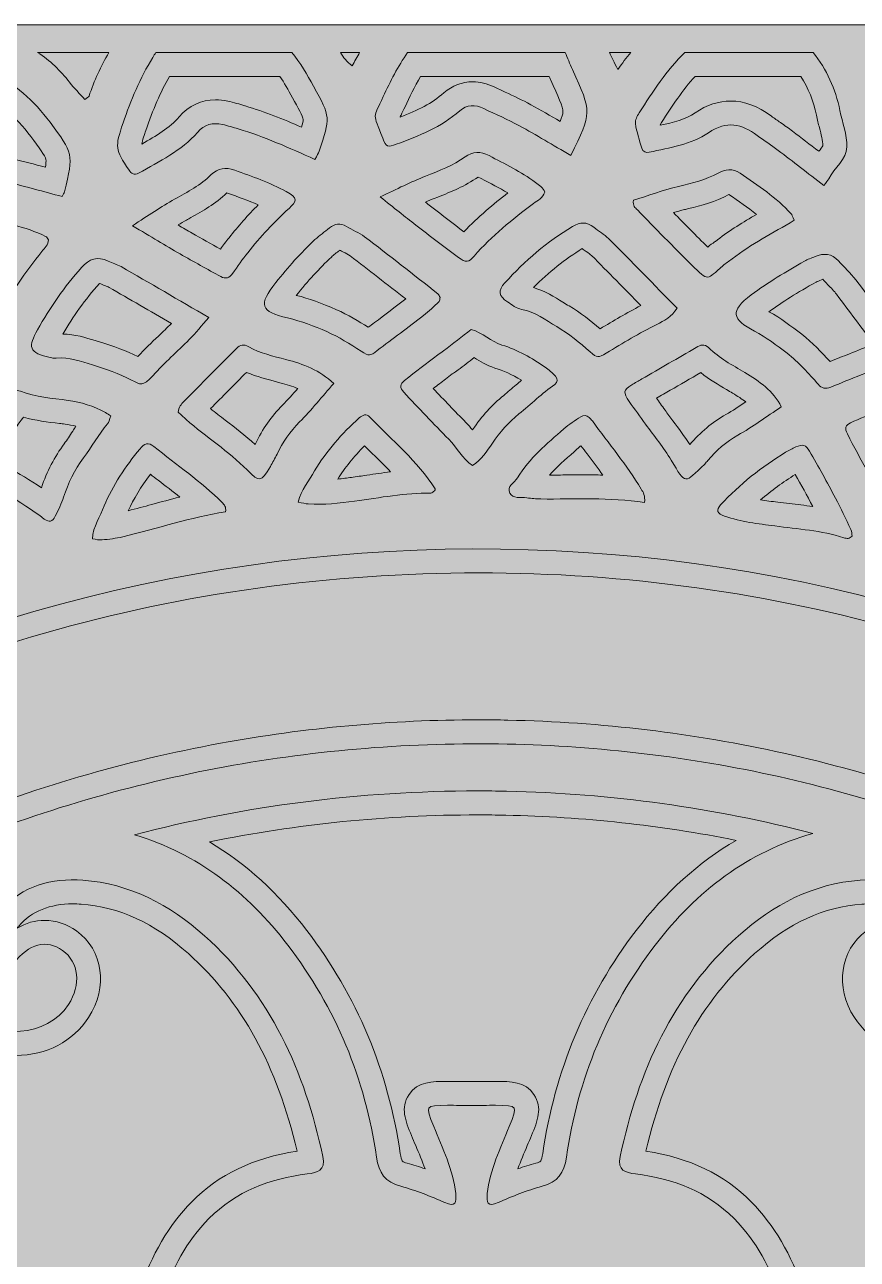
# Model space of a CAD drawing. Extents: x 140 to 2861, y -2860 to -140.
# Drawn here: x 1202 to 1758, y -964 to -140 of the extents above; entities that cross this region are included whole.
import ezdxf

# ---------------------------------------------------------------- set-up
doc = ezdxf.new("R2010")
doc.units = 0
doc.header["$MEASUREMENT"] = 0
doc.layers.add('Layer 1', color=7, linetype='Continuous')

# ---------------------------------------------------------------- blocks, each defined once
blk = doc.blocks.new('block 3')
at = {"layer": 'Layer 1', "lineweight": 0}
blk.add_lwpolyline([(140.32, -139.6), (140.32, -2859.85), (2860.58, -2859.85), (2860.58, -139.6), (140.32, -139.6)], dxfattribs=at)
for points, knots in [([(1136.71, -180.63), (1137.55, -178.45), (1138.49, -176.26), (1139.49, -174.1), (1139.49, -174.1), (1147.53, -174.1), (1147.53, -174.1), (1149.77, -175.19), (1152.03, -176.32), (1154.38, -177.49), (1160.35, -180.48), (1166.52, -183.56), (1173, -186.31), (1185.66, -191.67), (1196.32, -200.55), (1206.53, -214.25), (1212.08, -221.69), (1216.09, -227.07), (1216.61, -229.5), (1216.83, -230.54), (1216.68, -232.35), (1216.29, -234.71), (1209.06, -232.76), (1201.65, -230.8), (1194.19, -229.05), (1187, -227.36), (1179.88, -226.27), (1172.98, -225.22), (1171.53, -225), (1170.07, -224.78), (1168.62, -224.55), (1166.4, -224.2), (1164.22, -224.02), (1162.13, -224.02), (1150.33, -224.02), (1140.62, -229.36), (1133.28, -239.89), (1127.94, -247.54), (1120.84, -253.86), (1112.08, -260.09), (1112, -259.98), (1111.94, -259.88), (1111.88, -259.78), (1111.89, -257.92), (1112.99, -252.76), (1113.88, -248.56), (1117.02, -233.78), (1120.13, -220.56), (1126.42, -208.41), (1129.7, -202.06), (1131.73, -195.71), (1133.69, -189.57), (1134.7, -186.4), (1135.65, -183.41), (1136.71, -180.63)], [0, 0, 0, 0, 1, 1, 1, 2, 2, 2, 3, 3, 3, 4, 4, 4, 5, 5, 5, 6, 6, 6, 7, 7, 7, 8, 8, 8, 9, 9, 9, 10, 10, 10, 11, 11, 11, 12, 12, 12, 13, 13, 13, 14, 14, 14, 15, 15, 15, 16, 16, 16, 17, 17, 17, 18, 18, 18, 18]), ([(1372.63, -174.1), (1375.49, -178.28), (1378.17, -183.01), (1381.15, -188.41), (1384.65, -194.75), (1387.96, -200.74), (1388.15, -202.91), (1388.24, -203.86), (1387.85, -205.64), (1387.16, -208.03), (1374.92, -202.66), (1362.57, -197.72), (1349.53, -193.79), (1349.53, -193.79), (1349.36, -193.73), (1349.36, -193.73), (1345.72, -192.63), (1341.95, -191.5), (1337.87, -190.6), (1335.1, -190), (1332.37, -189.69), (1329.75, -189.69), (1320.3, -189.69), (1311.94, -193.59), (1305.56, -200.98), (1299.1, -208.47), (1290.16, -213.85), (1280.52, -219.23), (1280.91, -217.09), (1282.49, -212.44), (1283.21, -210.31), (1287.97, -196.27), (1293.05, -184.63), (1299.03, -174.1), (1299.03, -174.1), (1372.63, -174.1), (1372.63, -174.1)], [0, 0, 0, 0, 1, 1, 1, 2, 2, 2, 3, 3, 3, 4, 4, 4, 5, 5, 5, 6, 6, 6, 7, 7, 7, 8, 8, 8, 9, 9, 9, 10, 10, 10, 11, 11, 11, 12, 12, 12, 12]), ([(1552.27, -174.1), (1552.57, -174.79), (1552.88, -175.49), (1553.2, -176.21), (1558.36, -187.49), (1561.47, -194.31), (1561.4, -197.83), (1561.37, -199.31), (1560.74, -201.43), (1559.62, -204.19), (1553.05, -200.32), (1546.67, -196.61), (1540.05, -193), (1534.34, -189.88), (1528.56, -187.21), (1522.98, -184.62), (1520.5, -183.48), (1518.02, -182.33), (1515.56, -181.15), (1510.83, -178.87), (1506.02, -177.72), (1501.26, -177.72), (1494.18, -177.72), (1487.54, -180.27), (1482.06, -185.1), (1474.06, -192.13), (1464.66, -196.65), (1452.91, -201.29), (1452.89, -201.25), (1452.88, -201.21), (1452.86, -201.16), (1453.06, -200.75), (1453.28, -200.31), (1453.48, -199.9), (1454.22, -198.36), (1455.11, -196.54), (1456.14, -194.31), (1459.03, -188.05), (1462.43, -181.02), (1466.54, -174.1), (1466.54, -174.1), (1552.27, -174.1), (1552.27, -174.1)], [0, 0, 0, 0, 1, 1, 1, 2, 2, 2, 3, 3, 3, 4, 4, 4, 5, 5, 5, 6, 6, 6, 7, 7, 7, 8, 8, 8, 9, 9, 9, 10, 10, 10, 11, 11, 11, 12, 12, 12, 13, 13, 13, 14, 14, 14, 14]), ([(1720.09, -174.1), (1725.12, -181.89), (1728.55, -190.44), (1730.51, -200.06), (1731.1, -202.98), (1731.82, -205.73), (1732.51, -208.4), (1733.66, -212.85), (1734.76, -217.07), (1734.8, -220.38), (1734.37, -221.23), (1733.16, -222.8), (1732.12, -224.11), (1726.17, -219.52), (1720.45, -215.11), (1714.63, -210.71), (1711.9, -208.64), (1709.17, -206.75), (1706.54, -204.93), (1704.44, -203.48), (1702.46, -202.11), (1700.56, -200.71), (1691.28, -193.86), (1682.37, -190.53), (1673.34, -190.53), (1665.34, -190.53), (1657.36, -193.18), (1649.62, -198.4), (1643.36, -202.62), (1635.18, -204.81), (1626.32, -206.76), (1626.29, -206.63), (1626.26, -206.5), (1626.23, -206.37), (1626.23, -206.37), (1627.2, -204.89), (1627.2, -204.89), (1634.41, -193.77), (1641.28, -183.17), (1649.56, -174.1), (1649.56, -174.1), (1720.09, -174.1), (1720.09, -174.1)], [0, 0, 0, 0, 1, 1, 1, 2, 2, 2, 3, 3, 3, 4, 4, 4, 5, 5, 5, 6, 6, 6, 7, 7, 7, 8, 8, 8, 9, 9, 9, 10, 10, 10, 11, 11, 11, 12, 12, 12, 13, 13, 13, 14, 14, 14, 14]), ([(1477.98, -254.61), (1486.88, -251.09), (1496.07, -247.46), (1504.88, -241.25), (1504.88, -241.25), (1507.01, -242.34), (1507.01, -242.34), (1513.17, -245.5), (1519.11, -248.54), (1524.69, -251.85), (1515.07, -259.33), (1504.86, -267.85), (1495.42, -277.8), (1488.2, -272.38), (1480.98, -266.79), (1473.96, -261.35), (1473.96, -261.35), (1473.13, -260.71), (1473.13, -260.71), (1471.99, -259.82), (1470.85, -258.93), (1469.71, -258.04), (1471.7, -257.16), (1473.67, -256.33), (1475.64, -255.54), (1475.64, -255.54), (1477.98, -254.61), (1477.98, -254.61)], [0, 0, 0, 0, 1, 1, 1, 2, 2, 2, 3, 3, 3, 4, 4, 4, 5, 5, 5, 6, 6, 6, 7, 7, 7, 8, 8, 8, 9, 9, 9, 9]), ([(1338.74, -281.78), (1336.75, -284.28), (1334.85, -286.82), (1333.04, -289.32), (1326.75, -285.87), (1320.33, -282.32), (1314.13, -278.74), (1311.01, -276.95), (1307.92, -275.14), (1304.74, -273.25), (1306.62, -272.1), (1308.48, -271), (1310.36, -269.94), (1311.34, -269.38), (1312.33, -268.83), (1313.32, -268.28), (1321.02, -263.98), (1329.73, -259.12), (1337.37, -251.84), (1337.37, -251.84), (1337.68, -251.95), (1337.68, -251.95), (1344.8, -254.51), (1351.67, -256.98), (1358.23, -259.76), (1351.46, -266.63), (1344.94, -274), (1338.74, -281.78)], [0, 0, 0, 0, 1, 1, 1, 2, 2, 2, 3, 3, 3, 4, 4, 4, 5, 5, 5, 6, 6, 6, 7, 7, 7, 8, 8, 8, 9, 9, 9, 9]), ([(1645.28, -262.32), (1653.62, -260.27), (1663.03, -257.95), (1672.13, -252.94), (1678.59, -257.33), (1684.83, -261.6), (1690.56, -266.19), (1681.77, -271.29), (1672.86, -276.69), (1664.46, -283.23), (1663.97, -283.62), (1663.29, -284.08), (1662.58, -284.58), (1661.26, -285.5), (1659.65, -286.62), (1658, -288.02), (1650.36, -280.46), (1642.68, -272.63), (1635.21, -265.01), (1637.63, -264.29), (1640.05, -263.62), (1642.45, -263.02), (1643.39, -262.78), (1644.34, -262.55), (1645.28, -262.32)], [0, 0, 0, 0, 1, 1, 1, 2, 2, 2, 3, 3, 3, 4, 4, 4, 5, 5, 5, 6, 6, 6, 7, 7, 7, 8, 8, 8, 8]), ([(1412.64, -290.11), (1413.36, -290.48), (1414.06, -290.84), (1414.72, -291.17), (1416.62, -292.14), (1418.41, -293.05), (1419.45, -293.84), (1431.86, -303.29), (1444.37, -313.07), (1456.56, -322.63), (1449.67, -327.94), (1442.6, -333.25), (1435.75, -338.41), (1434.36, -339.45), (1432.98, -340.49), (1431.6, -341.53), (1425.21, -337.47), (1418.14, -333.2), (1410.41, -329.79), (1400.37, -325.35), (1391.99, -322.37), (1383.6, -320.25), (1391.29, -310.65), (1398.96, -302.28), (1407.02, -294.7), (1408.55, -293.25), (1410.49, -291.76), (1412.54, -290.19), (1412.57, -290.16), (1412.61, -290.13), (1412.64, -290.11)], [0, 0, 0, 0, 1, 1, 1, 2, 2, 2, 3, 3, 3, 4, 4, 4, 5, 5, 5, 6, 6, 6, 7, 7, 7, 8, 8, 8, 9, 9, 9, 10, 10, 10, 10]), ([(1586.27, -342.53), (1580.03, -337.25), (1573.28, -331.91), (1565.53, -327.31), (1564.13, -326.48), (1562.76, -325.62), (1561.39, -324.76), (1555.79, -321.24), (1549.57, -317.34), (1541.75, -315.07), (1552.11, -304.65), (1562.85, -296.08), (1574.33, -289.05), (1575.27, -289.75), (1576.18, -290.38), (1577.02, -290.97), (1578.42, -291.95), (1579.86, -292.96), (1580.56, -293.66), (1591.56, -304.69), (1602.69, -316.04), (1613.47, -327.05), (1604.03, -331.92), (1595.02, -337.28), (1586.27, -342.53)], [0, 0, 0, 0, 1, 1, 1, 2, 2, 2, 3, 3, 3, 4, 4, 4, 5, 5, 5, 6, 6, 6, 7, 7, 7, 8, 8, 8, 8]), ([(1291.65, -347.38), (1287.11, -351.72), (1282.44, -356.18), (1277.95, -361.01), (1270.25, -357.36), (1261.84, -354.17), (1252.37, -351.3), (1251.39, -351.01), (1250.41, -350.7), (1249.44, -350.4), (1243.14, -348.43), (1236.04, -346.22), (1227.88, -346.02), (1234.65, -334.38), (1242.84, -323.04), (1252.3, -312.22), (1253.62, -312.81), (1254.86, -313.29), (1255.98, -313.72), (1257.04, -314.13), (1258.23, -314.6), (1258.73, -314.88), (1272.48, -322.8), (1286.03, -330.68), (1300.29, -338.98), (1297.52, -341.77), (1294.66, -344.5), (1291.65, -347.38)], [0, 0, 0, 0, 1, 1, 1, 2, 2, 2, 3, 3, 3, 4, 4, 4, 5, 5, 5, 6, 6, 6, 7, 7, 7, 8, 8, 8, 9, 9, 9, 9]), ([(1752.52, -359.2), (1748.28, -360.89), (1743.94, -362.62), (1739.6, -364.39), (1733.98, -358.12), (1727.98, -351.84), (1720.73, -346.21), (1713.78, -340.82), (1706.86, -335.6), (1698.85, -331.12), (1707.84, -324.62), (1717.91, -318.32), (1730.28, -311.42), (1731.12, -310.95), (1732.45, -310.41), (1733.86, -309.84), (1734.13, -309.73), (1734.41, -309.62), (1734.68, -309.51), (1735.8, -310.72), (1736.91, -311.86), (1738, -312.97), (1740.25, -315.28), (1742.38, -317.46), (1743.95, -319.54), (1752.24, -330.46), (1760.57, -341.74), (1768.64, -352.68), (1763.28, -354.9), (1757.83, -357.08), (1752.52, -359.2)], [0, 0, 0, 0, 1, 1, 1, 2, 2, 2, 3, 3, 3, 4, 4, 4, 5, 5, 5, 6, 6, 6, 7, 7, 7, 8, 8, 8, 9, 9, 9, 10, 10, 10, 10]), ([(1502.48, -361.9), (1506.05, -364.18), (1510.48, -367.02), (1516.12, -368.71), (1521.67, -370.38), (1527.29, -372.99), (1533.74, -376.92), (1532.53, -377.96), (1531.34, -379), (1530.15, -380.02), (1527.35, -382.45), (1524.7, -384.75), (1521.99, -386.95), (1514.12, -393.33), (1507.32, -400.83), (1501.2, -409.86), (1501.2, -409.86), (1501.09, -410.02), (1501.09, -410.02), (1499.79, -408.37), (1498.35, -406.67), (1496.71, -405.01), (1489.4, -397.63), (1482.09, -389.96), (1474.93, -382.39), (1477.7, -380.26), (1480.48, -378.14), (1483.22, -376.06), (1483.22, -376.06), (1487.66, -372.68), (1487.66, -372.68), (1487.91, -372.5), (1488.18, -372.34), (1488.45, -372.18), (1489.27, -371.66), (1490.41, -370.94), (1491.62, -370.01), (1495.18, -367.28), (1498.74, -364.53), (1502.3, -361.78), (1502.36, -361.82), (1502.42, -361.86), (1502.48, -361.9)], [0, 0, 0, 0, 1, 1, 1, 2, 2, 2, 3, 3, 3, 4, 4, 4, 5, 5, 5, 6, 6, 6, 7, 7, 7, 8, 8, 8, 9, 9, 9, 10, 10, 10, 11, 11, 11, 12, 12, 12, 13, 13, 13, 14, 14, 14, 14]), ([(1350.39, -371.6), (1357.27, -374.56), (1364.2, -376.34), (1370.49, -377.95), (1370.49, -377.95), (1372.73, -378.53), (1372.73, -378.53), (1377.25, -379.69), (1381.13, -380.96), (1384.54, -382.39), (1381.16, -386.27), (1377.84, -389.97), (1374.38, -393.45), (1366.98, -400.92), (1361.07, -409.38), (1356.32, -419.33), (1356.25, -419.47), (1356.19, -419.6), (1356.12, -419.73), (1349.62, -413.87), (1342.86, -408.64), (1336.27, -403.54), (1332.87, -400.9), (1329.59, -398.36), (1326.41, -395.79), (1334.29, -387.85), (1342.38, -379.71), (1350.39, -371.6)], [0, 0, 0, 0, 1, 1, 1, 2, 2, 2, 3, 3, 3, 4, 4, 4, 5, 5, 5, 6, 6, 6, 7, 7, 7, 8, 8, 8, 9, 9, 9, 9]), ([(1670.59, -383.14), (1671.91, -383.92), (1673.23, -384.7), (1674.55, -385.49), (1677.95, -387.54), (1680.9, -389.43), (1683.43, -391.33), (1678.95, -394.34), (1674.57, -397.17), (1670.14, -399.71), (1661, -404.95), (1653.12, -411.54), (1646.04, -419.83), (1642.5, -414.17), (1638.61, -409.01), (1634.84, -403.99), (1632.99, -401.54), (1631.24, -399.22), (1629.55, -396.87), (1628.51, -395.43), (1627.47, -393.99), (1626.43, -392.55), (1625.56, -391.34), (1624.67, -390.11), (1623.78, -388.88), (1626.87, -387.1), (1629.95, -385.32), (1633.04, -383.54), (1639.69, -379.69), (1646.53, -375.74), (1653.33, -371.78), (1659.07, -376.35), (1665.1, -379.9), (1670.59, -383.14)], [0, 0, 0, 0, 1, 1, 1, 2, 2, 2, 3, 3, 3, 4, 4, 4, 5, 5, 5, 6, 6, 6, 7, 7, 7, 8, 8, 8, 9, 9, 9, 10, 10, 10, 11, 11, 11, 11]), ([(1195.98, -409.07), (1197.86, -406.57), (1199.75, -404.08), (1201.63, -401.58), (1209.82, -403.77), (1217.84, -404.76), (1225.65, -405.72), (1226.89, -405.88), (1228.14, -406.03), (1229.38, -406.19), (1231.79, -406.49), (1234.22, -406.98), (1236.61, -407.63), (1235.9, -408.72), (1235.2, -409.81), (1234.5, -410.88), (1232.57, -413.86), (1230.75, -416.67), (1228.86, -419.23), (1222.32, -428.04), (1217.34, -437.66), (1213.64, -448.58), (1206.1, -443.58), (1198.42, -439.06), (1190.92, -434.64), (1187.56, -432.66), (1184.31, -430.74), (1181.11, -428.81), (1186.08, -422.18), (1191.09, -415.54), (1195.98, -409.07)], [0, 0, 0, 0, 1, 1, 1, 2, 2, 2, 3, 3, 3, 4, 4, 4, 5, 5, 5, 6, 6, 6, 7, 7, 7, 8, 8, 8, 9, 9, 9, 10, 10, 10, 10]), ([(1430.68, -440.21), (1427.23, -440.72), (1423.79, -441.24), (1420.34, -441.71), (1417.49, -442.11), (1414.42, -442.51), (1411.25, -442.83), (1415.99, -435.27), (1421.9, -427.94), (1429.16, -420.66), (1430.94, -422.43), (1432.71, -424.17), (1434.47, -425.89), (1438.61, -429.96), (1442.67, -433.95), (1446.52, -437.98), (1441.16, -438.65), (1435.89, -439.44), (1430.68, -440.21)], [0, 0, 0, 0, 1, 1, 1, 2, 2, 2, 3, 3, 3, 4, 4, 4, 5, 5, 5, 6, 6, 6, 6]), ([(1552.44, -440.15), (1557.28, -434.78), (1562.97, -429.79), (1568.87, -424.61), (1570.11, -423.52), (1571.36, -422.43), (1572.59, -421.33), (1572.87, -421.09), (1573.16, -420.85), (1573.46, -420.6), (1574.82, -422.41), (1576.18, -424.21), (1577.52, -425.98), (1581.15, -430.78), (1584.69, -435.46), (1588.08, -440.15), (1583.94, -440.04), (1579.97, -440.01), (1576.21, -440.01), (1572.19, -440.01), (1568.18, -440.04), (1564.18, -440.08), (1560.3, -440.12), (1556.42, -440.15), (1552.54, -440.15), (1552.54, -440.15), (1552.44, -440.15), (1552.44, -440.15)], [0, 0, 0, 0, 1, 1, 1, 2, 2, 2, 3, 3, 3, 4, 4, 4, 5, 5, 5, 6, 6, 6, 7, 7, 7, 8, 8, 8, 9, 9, 9, 9]), ([(1271.55, -463.95), (1275.07, -456.07), (1279.86, -448.17), (1286.29, -439.66), (1288.01, -440.98), (1289.71, -442.28), (1291.39, -443.57), (1296.35, -447.36), (1301.19, -451.06), (1305.87, -454.82), (1299.6, -456.4), (1293.4, -458.08), (1287.29, -459.75), (1282.12, -461.15), (1276.83, -462.59), (1271.55, -463.95)], [0, 0, 0, 0, 1, 1, 1, 2, 2, 2, 3, 3, 3, 4, 4, 4, 5, 5, 5, 5]), ([(1712.41, -459.16), (1709.87, -458.87), (1707.34, -458.57), (1704.8, -458.26), (1700.73, -457.75), (1696.9, -457.26), (1693.24, -456.7), (1700.49, -450.51), (1708.23, -444.85), (1716.41, -439.77), (1720.27, -446.65), (1724.19, -453.8), (1728.1, -461.15), (1722.82, -460.38), (1717.58, -459.77), (1712.41, -459.16)], [0, 0, 0, 0, 1, 1, 1, 2, 2, 2, 3, 3, 3, 4, 4, 4, 5, 5, 5, 5]), ([(2049.87, -783.5), (2048.63, -782.54), (2047.4, -781.6), (2046.16, -780.67), (1996.68, -743.11), (1942.47, -710.81), (1885.03, -684.65), (1829.16, -659.2), (1769.88, -639.4), (1708.83, -625.8), (1648.81, -612.42), (1586.85, -604.99), (1524.68, -603.7), (1518.16, -603.56), (1511.54, -603.49), (1505.01, -603.49), (1447.39, -603.49), (1389.5, -608.77), (1332.95, -619.17), (1269.26, -630.88), (1206.98, -649.14), (1147.82, -673.42), (1087.3, -698.27), (1029.86, -729.53), (977.09, -766.31), (968.59, -772.24), (960.09, -778.41), (951.68, -784.74), (949.33, -780.41), (948.04, -776.18), (948.18, -771.76), (949.29, -740.57), (950.89, -708.79), (952.45, -678.06), (952.45, -678.06), (952.78, -671.37), (952.78, -671.37), (952.91, -668.78), (953.08, -666.09), (953.27, -663.23), (1115.72, -559.96), (1306.37, -505.43), (1505.19, -505.43), (1702.16, -505.43), (1889.49, -559.25), (2047.48, -661.14), (2047.73, -664.56), (2047.95, -667.98), (2048.12, -671.37), (2048.12, -671.37), (2048.47, -678.22), (2048.47, -678.22), (2050.01, -708.9), (2051.61, -740.62), (2052.72, -771.72), (2052.85, -775.74), (2051.8, -779.59), (2049.87, -783.5)], [0, 0, 0, 0, 1, 1, 1, 2, 2, 2, 3, 3, 3, 4, 4, 4, 5, 5, 5, 6, 6, 6, 7, 7, 7, 8, 8, 8, 9, 9, 9, 10, 10, 10, 11, 11, 11, 12, 12, 12, 13, 13, 13, 14, 14, 14, 15, 15, 15, 16, 16, 16, 17, 17, 17, 18, 18, 18, 19, 19, 19, 19]), ([(1610.27, -744.07), (1576.92, -787.66), (1555.95, -837.76), (1547.94, -892.96), (1547.16, -898.34), (1546.65, -898.48), (1543.37, -899.36), (1539.3, -900.45), (1535.31, -901.73), (1531.44, -903.1), (1533.26, -897.99), (1535.43, -892.84), (1537.66, -887.56), (1538.58, -885.37), (1539.51, -883.18), (1540.41, -880.98), (1540.41, -880.98), (1540.46, -880.87), (1540.46, -880.87), (1544.52, -871), (1548.03, -862.47), (1542.13, -853.63), (1536.23, -844.8), (1526.67, -844.78), (1516.55, -844.75), (1516.55, -844.75), (1516.51, -844.75), (1516.51, -844.75), (1511.19, -844.75), (1505.82, -844.79), (1500.46, -844.83), (1495.11, -844.79), (1489.73, -844.75), (1484.35, -844.75), (1474.23, -844.78), (1464.67, -844.8), (1458.78, -853.63), (1452.87, -862.47), (1456.38, -871), (1460.44, -880.87), (1460.44, -880.87), (1460.49, -880.98), (1460.49, -880.98), (1461.39, -883.18), (1462.32, -885.37), (1463.24, -887.56), (1465.47, -892.84), (1467.64, -897.99), (1469.47, -903.1), (1465.6, -901.73), (1461.61, -900.45), (1457.54, -899.36), (1454.25, -898.48), (1453.75, -898.34), (1452.97, -892.96), (1444.95, -837.76), (1423.98, -787.66), (1390.63, -744.06), (1371.56, -719.14), (1349.86, -699.37), (1325.77, -684.94), (1384.15, -672.98), (1444.06, -666.94), (1504.47, -666.94), (1510.76, -666.94), (1517.11, -667), (1523.37, -667.13), (1575.22, -668.21), (1626.66, -673.84), (1676.87, -683.92), (1652.08, -698.44), (1629.79, -718.55), (1610.27, -744.07)], [0, 0, 0, 0, 1, 1, 1, 2, 2, 2, 3, 3, 3, 4, 4, 4, 5, 5, 5, 6, 6, 6, 7, 7, 7, 8, 8, 8, 9, 9, 9, 10, 10, 10, 11, 11, 11, 12, 12, 12, 13, 13, 13, 14, 14, 14, 15, 15, 15, 16, 16, 16, 17, 17, 17, 18, 18, 18, 19, 19, 19, 20, 20, 20, 21, 21, 21, 22, 22, 22, 23, 23, 23, 24, 24, 24, 24]), ([(1245.05, -802.22), (1258.26, -782), (1254.82, -757.14), (1237.07, -744.4), (1230.6, -739.76), (1223.27, -737.31), (1215.87, -737.31), (1209.49, -737.31), (1203.24, -739.11), (1197.4, -742.53), (1197.72, -742.06), (1198.09, -741.6), (1198.5, -741.13), (1207.3, -731.17), (1219.11, -726.33), (1234.6, -726.33), (1236.4, -726.33), (1238.27, -726.4), (1240.14, -726.52), (1265.42, -728.29), (1288.8, -739.07), (1311.62, -759.49), (1347.2, -791.31), (1370.95, -834.49), (1384.09, -891.32), (1354.89, -895.81), (1331.9, -906.9), (1313.92, -925.14), (1298.58, -940.72), (1287.14, -960.19), (1278.95, -984.65), (1265.64, -1024.4), (1270.2, -1065.29), (1292.9, -1109.63), (1304.15, -1131.66), (1319.16, -1151.1), (1333.66, -1169.91), (1335.31, -1172.04), (1336.95, -1174.17), (1338.61, -1176.33), (1337.76, -1176.61), (1336.91, -1176.91), (1336.06, -1177.21), (1335.46, -1177.43), (1334.75, -1177.69), (1334.12, -1177.89), (1331.6, -1176.1), (1329.12, -1174.57), (1326.71, -1173.08), (1324.45, -1171.68), (1322.33, -1170.37), (1320.51, -1169.04), (1290.29, -1146.96), (1257.19, -1126.53), (1219.36, -1106.58), (1209.94, -1101.58), (1203.43, -1097.87), (1198.91, -1091.98), (1180.04, -1067.27), (1164.24, -1046.7), (1147.2, -1025.71), (1094.67, -961.12), (1041.46, -896.07), (991, -834.45), (1033.22, -802.73), (1078.77, -775.05), (1126.91, -751.84), (1127.35, -773.42), (1135.97, -794.38), (1151.65, -809.37), (1163.81, -821.03), (1179.78, -827.46), (1196.6, -827.46), (1216.7, -827.46), (1234.82, -818.01), (1245.05, -802.22)], [0, 0, 0, 0, 1, 1, 1, 2, 2, 2, 3, 3, 3, 4, 4, 4, 5, 5, 5, 6, 6, 6, 7, 7, 7, 8, 8, 8, 9, 9, 9, 10, 10, 10, 11, 11, 11, 12, 12, 12, 13, 13, 13, 14, 14, 14, 15, 15, 15, 16, 16, 16, 17, 17, 17, 18, 18, 18, 19, 19, 19, 20, 20, 20, 21, 21, 21, 22, 22, 22, 23, 23, 23, 24, 24, 24, 25, 25, 25, 25]), ([(1853.69, -1025.72), (1836.66, -1046.7), (1820.87, -1067.27), (1802.01, -1091.96), (1797.47, -1097.87), (1790.96, -1101.58), (1781.57, -1106.56), (1743.71, -1126.53), (1710.61, -1146.96), (1680.4, -1169.04), (1678.57, -1170.37), (1676.45, -1171.68), (1674.2, -1173.08), (1671.78, -1174.57), (1669.31, -1176.1), (1666.78, -1177.89), (1666.15, -1177.69), (1665.44, -1177.43), (1664.84, -1177.21), (1663.99, -1176.91), (1663.14, -1176.61), (1662.3, -1176.33), (1663.94, -1174.19), (1665.59, -1172.05), (1667.24, -1169.91), (1681.75, -1151.1), (1696.75, -1131.66), (1707.99, -1109.64), (1730.7, -1065.29), (1735.26, -1024.4), (1721.95, -984.66), (1713.76, -960.19), (1702.32, -940.72), (1686.97, -925.14), (1669, -906.89), (1645.99, -895.8), (1616.81, -891.32), (1629.96, -834.49), (1653.7, -791.31), (1689.28, -759.49), (1712.1, -739.07), (1735.48, -728.29), (1760.73, -726.53), (1762.63, -726.4), (1764.5, -726.33), (1766.3, -726.33), (1781.79, -726.33), (1793.6, -731.17), (1802.4, -741.13), (1802.81, -741.59), (1803.18, -742.06), (1803.51, -742.53), (1797.67, -739.11), (1791.41, -737.31), (1785.04, -737.31), (1777.63, -737.31), (1770.3, -739.76), (1763.84, -744.4), (1746.08, -757.14), (1742.65, -782), (1755.82, -802.18), (1766.08, -818.01), (1784.21, -827.46), (1804.3, -827.46), (1821.12, -827.46), (1837.09, -821.03), (1849.23, -809.38), (1861.6, -797.56), (1869.74, -782.12), (1872.75, -764.74), (1873.61, -759.81), (1874.01, -754.8), (1873.99, -749.79), (1922.57, -773.21), (1968.36, -801.31), (2010.59, -833.61), (1957.88, -897.98), (1906.09, -961.3), (1853.69, -1025.72)], [0, 0, 0, 0, 1, 1, 1, 2, 2, 2, 3, 3, 3, 4, 4, 4, 5, 5, 5, 6, 6, 6, 7, 7, 7, 8, 8, 8, 9, 9, 9, 10, 10, 10, 11, 11, 11, 12, 12, 12, 13, 13, 13, 14, 14, 14, 15, 15, 15, 16, 16, 16, 17, 17, 17, 18, 18, 18, 19, 19, 19, 20, 20, 20, 21, 21, 21, 22, 22, 22, 23, 23, 23, 24, 24, 24, 25, 25, 25, 26, 26, 26, 26])]:
    blk.add_open_spline(points, degree=3, knots=knots, dxfattribs=at)
blk = doc.blocks.new('block 5')
at = {"layer": 'Layer 1', "lineweight": 0}
blk.add_lwpolyline([(140.32, -139.6), (140.32, -2859.85), (2860.58, -2859.85), (2860.58, -139.6), (140.32, -139.6)], dxfattribs=at)
for points, knots in [([(1098.23, -245.24), (1101.45, -230.09), (1104.95, -215.08), (1112.2, -201.06), (1116.43, -192.89), (1118.45, -183.58), (1121.78, -174.91), (1123.81, -169.61), (1126.28, -164.47), (1128.83, -159.39), (1129.06, -158.93), (1129.29, -158.5), (1129.51, -158.1), (1129.51, -158.1), (1151.17, -158.1), (1151.17, -158.1), (1151.21, -158.11), (1151.25, -158.13), (1151.29, -158.15), (1160.63, -162.57), (1169.73, -167.55), (1179.24, -171.57), (1195.97, -178.66), (1208.64, -190.31), (1219.36, -204.68), (1234.81, -225.4), (1235.06, -225.74), (1229.1, -251.16), (1228.88, -252.11), (1228.16, -252.94), (1227.43, -254.28), (1215.22, -251.05), (1202.95, -247.54), (1190.53, -244.62), (1182.51, -242.74), (1174.3, -241.63), (1166.14, -240.36), (1157.77, -239.04), (1151.62, -241.56), (1146.4, -249.05), (1136.83, -262.75), (1123.3, -272.31), (1109.38, -281.1), (1094.19, -264.97), (1094.04, -264.94), (1098.23, -245.24)], [0, 0, 0, 0, 1, 1, 1, 2, 2, 2, 3, 3, 3, 4, 4, 4, 5, 5, 5, 6, 6, 6, 7, 7, 7, 8, 8, 8, 9, 9, 9, 10, 10, 10, 11, 11, 11, 12, 12, 12, 13, 13, 13, 14, 14, 14, 15, 15, 15, 15]), ([(1258.6, -158.1), (1253.35, -167.41), (1248.75, -177.03), (1245.37, -187.26), (1245.11, -188.05), (1243.82, -188.5), (1242.59, -189.42), (1239.18, -185.66), (1235.5, -182.06), (1232.35, -178.04), (1226.24, -170.22), (1219.35, -163.36), (1211.11, -158.1), (1211.11, -158.1), (1258.6, -158.1), (1258.6, -158.1)], [0, 0, 0, 0, 1, 1, 1, 2, 2, 2, 3, 3, 3, 4, 4, 4, 5, 5, 5, 5]), ([(1268.06, -205.17), (1273.21, -189.97), (1279.43, -175.37), (1287.87, -161.51), (1288.56, -160.38), (1289.22, -159.24), (1289.88, -158.1), (1289.88, -158.1), (1380.54, -158.1), (1380.54, -158.1), (1386.36, -164.9), (1390.8, -172.78), (1395.15, -180.67), (1406.61, -201.41), (1406.36, -201.56), (1398.77, -224.02), (1398.28, -225.45), (1397.44, -226.76), (1396.04, -229.58), (1378.78, -221.66), (1362.25, -214.34), (1344.91, -209.1), (1341.45, -208.06), (1337.98, -207.01), (1334.45, -206.23), (1327.93, -204.8), (1322.31, -206.07), (1317.67, -211.44), (1306.94, -223.86), (1292.33, -230.81), (1278.41, -238.72), (1275.52, -240.36), (1273.67, -239.01), (1272.06, -236.6), (1262.82, -222.86), (1262.58, -221.34), (1268.06, -205.17)], [0, 0, 0, 0, 1, 1, 1, 2, 2, 2, 3, 3, 3, 4, 4, 4, 5, 5, 5, 6, 6, 6, 7, 7, 7, 8, 8, 8, 9, 9, 9, 10, 10, 10, 11, 11, 11, 12, 12, 12, 12]), ([(1425.85, -158.1), (1424.14, -161.01), (1422.5, -163.98), (1420.96, -167.03), (1417.22, -164.5), (1414.99, -161.32), (1413.07, -158.1), (1413.07, -158.1), (1425.85, -158.1), (1425.85, -158.1)], [0, 0, 0, 0, 1, 1, 1, 2, 2, 2, 3, 3, 3, 3]), ([(1441.61, -187.61), (1446.32, -177.4), (1451.41, -167.38), (1457.78, -158.1), (1457.78, -158.1), (1562.85, -158.1), (1562.85, -158.1), (1564.68, -161.78), (1566.03, -165.77), (1567.74, -169.51), (1580.79, -198.11), (1580.81, -198.11), (1566.63, -226.86), (1554.75, -219.95), (1543.71, -213.23), (1532.38, -207.04), (1524.67, -202.83), (1516.56, -199.38), (1508.63, -195.57), (1502.97, -192.85), (1497.35, -192.95), (1492.62, -197.11), (1480.28, -207.97), (1465.36, -213.76), (1450.32, -219.42), (1444.61, -221.56), (1443.56, -221.34), (1441.23, -215.27), (1434.55, -197.89), (1434.61, -202.8), (1441.61, -187.61)], [0, 0, 0, 0, 1, 1, 1, 2, 2, 2, 3, 3, 3, 4, 4, 4, 5, 5, 5, 6, 6, 6, 7, 7, 7, 8, 8, 8, 9, 9, 9, 10, 10, 10, 10]), ([(1606.79, -158.1), (1603.85, -161.67), (1600.93, -165.43), (1597.99, -169.45), (1595.73, -164.77), (1593.93, -161.31), (1592.42, -158.1), (1592.42, -158.1), (1606.79, -158.1), (1606.79, -158.1)], [0, 0, 0, 0, 1, 1, 1, 2, 2, 2, 3, 3, 3, 3]), ([(1612.28, -198.48), (1621.5, -184.28), (1630.51, -169.98), (1642.8, -158.1), (1642.8, -158.1), (1728.27, -158.1), (1728.27, -158.1), (1737.31, -169.47), (1743.23, -182.37), (1746.18, -196.86), (1747.84, -204.97), (1750.95, -213.1), (1750.79, -221.16), (1750.63, -229.56), (1742.48, -235.07), (1738.77, -242.4), (1738.11, -243.72), (1736.95, -244.8), (1735.36, -246.84), (1724.63, -238.57), (1714.85, -230.95), (1704.97, -223.46), (1700.44, -220.03), (1695.64, -216.96), (1691.07, -213.59), (1680.63, -205.89), (1670.8, -203.41), (1658.56, -211.67), (1646.99, -219.47), (1632.66, -221.68), (1619.03, -224.68), (1616.81, -225.17), (1614.74, -224.24), (1614.06, -222.04), (1612.41, -216.62), (1610.66, -211.17), (1609.8, -205.61), (1609.45, -203.4), (1610.93, -200.57), (1612.28, -198.48)], [0, 0, 0, 0, 1, 1, 1, 2, 2, 2, 3, 3, 3, 4, 4, 4, 5, 5, 5, 6, 6, 6, 7, 7, 7, 8, 8, 8, 9, 9, 9, 10, 10, 10, 11, 11, 11, 12, 12, 12, 13, 13, 13, 13]), ([(1463.33, -273.35), (1456.01, -267.67), (1448.8, -261.85), (1439.5, -254.48), (1450.91, -249.22), (1460.14, -244.49), (1469.72, -240.68), (1478.89, -237.03), (1488.09, -233.64), (1496.16, -227.81), (1501.28, -224.12), (1506.39, -224.04), (1512.15, -227), (1522.77, -232.44), (1533.43, -237.75), (1543.1, -244.81), (1545.59, -246.63), (1548.28, -248.31), (1549.39, -251.45), (1548.11, -255.23), (1544.63, -256.77), (1541.77, -258.92), (1527.7, -269.56), (1513.97, -280.56), (1502.34, -293.97), (1498.52, -298.37), (1496.67, -298.61), (1491.78, -295.02), (1482.17, -287.97), (1472.75, -280.65), (1463.33, -273.35)], [0, 0, 0, 0, 1, 1, 1, 2, 2, 2, 3, 3, 3, 4, 4, 4, 5, 5, 5, 6, 6, 6, 7, 7, 7, 8, 8, 8, 9, 9, 9, 10, 10, 10, 10]), ([(1351.26, -291.74), (1347.72, -296.19), (1344.44, -300.85), (1341.18, -305.51), (1339.08, -308.54), (1336.56, -309.52), (1333.28, -307.71), (1324.21, -302.72), (1315.11, -297.78), (1306.14, -292.61), (1296.33, -286.95), (1286.65, -281.06), (1274.35, -273.75), (1285.03, -266.96), (1293.53, -261.06), (1302.49, -256), (1311.08, -251.16), (1319.82, -246.68), (1326.94, -239.66), (1331.42, -235.25), (1336.33, -234.46), (1342.55, -236.7), (1354.26, -240.91), (1365.96, -245.08), (1376.96, -250.93), (1385.02, -255.22), (1383.93, -257.5), (1378.79, -262.19), (1368.81, -271.28), (1359.67, -281.18), (1351.26, -291.74)], [0, 0, 0, 0, 1, 1, 1, 2, 2, 2, 3, 3, 3, 4, 4, 4, 5, 5, 5, 6, 6, 6, 7, 7, 7, 8, 8, 8, 9, 9, 9, 10, 10, 10, 10]), ([(1608.49, -256.77), (1618.06, -253.77), (1628.18, -250.09), (1638.57, -247.5), (1647.64, -245.23), (1656.69, -243.32), (1664.96, -238.62), (1669.62, -235.97), (1674.67, -235.32), (1679.6, -238.68), (1691.62, -246.85), (1703.68, -254.97), (1713.62, -265.73), (1714.28, -266.43), (1714.46, -267.57), (1715.57, -270.15), (1701.39, -278.7), (1687, -285.96), (1674.29, -295.86), (1672.25, -297.44), (1670, -298.77), (1668.07, -300.47), (1657.37, -309.87), (1658.85, -311.35), (1647.15, -299.79), (1634.97, -287.76), (1623.09, -275.44), (1611.08, -263.24), (1609.64, -261.78), (1607.8, -260.55), (1608.49, -256.77)], [0, 0, 0, 0, 1, 1, 1, 2, 2, 2, 3, 3, 3, 4, 4, 4, 5, 5, 5, 6, 6, 6, 7, 7, 7, 8, 8, 8, 9, 9, 9, 10, 10, 10, 10]), ([(1213.92, -291.01), (1202.85, -304.72), (1192.86, -319.13), (1184.9, -334.91), (1181.54, -341.58), (1179.75, -342.28), (1172.61, -339.58), (1163.91, -336.29), (1155.35, -332.63), (1146.73, -329.12), (1137.64, -325.42), (1128.55, -321.72), (1119.47, -317.99), (1115.46, -316.34), (1114.74, -313.81), (1117.7, -311.2), (1123.89, -305.71), (1129.86, -299.88), (1136.56, -295.08), (1145.85, -288.43), (1154.86, -281.62), (1162.25, -272.81), (1165.08, -269.43), (1168.85, -267.83), (1173.33, -268.68), (1188.06, -271.48), (1202.79, -274.27), (1216.44, -280.87), (1217.23, -281.25), (1217.68, -282.31), (1218.33, -283.09), (1218.24, -286.47), (1215.84, -288.63), (1213.92, -291.01)], [0, 0, 0, 0, 1, 1, 1, 2, 2, 2, 3, 3, 3, 4, 4, 4, 5, 5, 5, 6, 6, 6, 7, 7, 7, 8, 8, 8, 9, 9, 9, 10, 10, 10, 11, 11, 11, 11]), ([(1417.04, -274.24), (1421, -276.66), (1425.49, -278.32), (1429.14, -281.11), (1445.55, -293.61), (1461.76, -306.38), (1477.99, -319.1), (1478.74, -319.68), (1479.07, -320.79), (1479.59, -321.65), (1479.35, -322.58), (1479.41, -323.82), (1478.82, -324.38), (1475.46, -327.58), (1472.12, -330.83), (1468.46, -333.66), (1458.26, -341.55), (1447.92, -349.25), (1437.63, -357.01), (1432.54, -360.85), (1432.34, -361), (1426.77, -357.43), (1419.39, -352.69), (1412.04, -348), (1403.95, -344.42), (1395.46, -340.68), (1387.02, -337.47), (1377.84, -335.32), (1359.55, -331.01), (1358.28, -326.45), (1370.01, -311.63), (1378.04, -301.48), (1386.65, -291.9), (1396.06, -283.04), (1399.05, -280.23), (1402.44, -277.84), (1405.66, -275.27), (1409.22, -272.43), (1412.89, -271.68), (1417.04, -274.24)], [0, 0, 0, 0, 1, 1, 1, 2, 2, 2, 3, 3, 3, 4, 4, 4, 5, 5, 5, 6, 6, 6, 7, 7, 7, 8, 8, 8, 9, 9, 9, 10, 10, 10, 11, 11, 11, 12, 12, 12, 13, 13, 13, 13]), ([(1591.89, -282.36), (1607.18, -297.68), (1622.27, -313.2), (1637.54, -328.76), (1634.07, -334.57), (1628.88, -337.24), (1623.98, -339.67), (1612.39, -345.42), (1601.39, -352.13), (1590.33, -358.76), (1584.83, -362.06), (1584.47, -362.1), (1579.57, -357.86), (1572.53, -351.77), (1565.42, -345.85), (1557.37, -341.07), (1549.85, -336.61), (1542.92, -331.25), (1533.9, -329.63), (1530.53, -329.03), (1527.42, -326.51), (1524.42, -324.53), (1518.69, -320.76), (1517.97, -317.14), (1522.8, -311.81), (1536.02, -297.2), (1550.84, -284.41), (1567.85, -274.27), (1572.79, -271.33), (1577.4, -270.9), (1582.08, -274.81), (1585.24, -277.45), (1589, -279.46), (1591.89, -282.36)], [0, 0, 0, 0, 1, 1, 1, 2, 2, 2, 3, 3, 3, 4, 4, 4, 5, 5, 5, 6, 6, 6, 7, 7, 7, 8, 8, 8, 9, 9, 9, 10, 10, 10, 11, 11, 11, 11]), ([(1325.25, -334.99), (1320.39, -340.5), (1316.55, -345.27), (1312.27, -349.62), (1304.3, -357.72), (1295.67, -365.21), (1288.08, -373.64), (1280.97, -381.53), (1279.82, -379.81), (1273.65, -376.72), (1265.28, -372.52), (1256.66, -369.32), (1247.74, -366.62), (1239.81, -364.22), (1232.07, -361.29), (1223.56, -362.16), (1222.55, -362.26), (1221.49, -362.11), (1220.48, -361.91), (1203.95, -358.65), (1205.2, -354.09), (1211.04, -343.34), (1219.2, -328.31), (1229.09, -314.43), (1240.37, -301.55), (1245.37, -295.84), (1251.07, -293.92), (1258.19, -297.32), (1260.98, -298.65), (1264.05, -299.48), (1266.71, -301.02), (1285.92, -312.07), (1305.06, -323.25), (1325.25, -334.99)], [0, 0, 0, 0, 1, 1, 1, 2, 2, 2, 3, 3, 3, 4, 4, 4, 5, 5, 5, 6, 6, 6, 7, 7, 7, 8, 8, 8, 9, 9, 9, 10, 10, 10, 11, 11, 11, 11]), ([(1792.06, -357.45), (1788.28, -362.41), (1784.08, -363.53), (1780.39, -365.11), (1767.05, -370.79), (1753.48, -375.9), (1740.1, -381.49), (1736.6, -382.96), (1733.97, -382.18), (1731.78, -379.69), (1725.26, -372.3), (1718.8, -364.97), (1710.92, -358.85), (1703.97, -353.46), (1697.17, -348.31), (1689.25, -344.1), (1674.15, -336.08), (1672.41, -330.78), (1687.07, -319.91), (1698.36, -311.55), (1710.26, -304.26), (1722.49, -297.44), (1724.74, -296.19), (1727.21, -295.3), (1729.6, -294.3), (1735.43, -291.87), (1740.69, -292.3), (1745.16, -297.27), (1748.97, -301.51), (1753.27, -305.35), (1756.7, -309.87), (1768.59, -325.54), (1780.19, -341.42), (1792.06, -357.45)], [0, 0, 0, 0, 1, 1, 1, 2, 2, 2, 3, 3, 3, 4, 4, 4, 5, 5, 5, 6, 6, 6, 7, 7, 7, 8, 8, 8, 9, 9, 9, 10, 10, 10, 11, 11, 11, 11]), ([(1500.27, -343.11), (1507.91, -344.92), (1513.35, -351.18), (1520.72, -353.39), (1531.28, -356.56), (1540.62, -361.99), (1549.58, -368.16), (1552.12, -369.9), (1554.46, -372.01), (1556.58, -374.25), (1558.21, -375.98), (1557.93, -378.31), (1556.04, -379.64), (1547.54, -385.62), (1540.1, -392.86), (1532.08, -399.37), (1525.1, -405.03), (1519.41, -411.5), (1514.44, -418.84), (1510.71, -424.34), (1507.02, -429.95), (1501.14, -433.77), (1494.13, -429.13), (1490.77, -421.76), (1485.34, -416.27), (1475.14, -405.97), (1465.2, -395.4), (1455.25, -384.85), (1452.5, -381.93), (1452.65, -379.53), (1455.83, -377), (1463.13, -371.19), (1470.59, -365.58), (1478.01, -359.92), (1479.24, -358.98), (1480.65, -358.26), (1481.88, -357.32), (1488.03, -352.6), (1494.14, -347.85), (1500.27, -343.11)], [0, 0, 0, 0, 1, 1, 1, 2, 2, 2, 3, 3, 3, 4, 4, 4, 5, 5, 5, 6, 6, 6, 7, 7, 7, 8, 8, 8, 9, 9, 9, 10, 10, 10, 11, 11, 11, 12, 12, 12, 13, 13, 13, 13]), ([(1385.74, -404.72), (1379.41, -411.1), (1374.57, -418.23), (1370.75, -426.23), (1369.41, -429.03), (1367.91, -431.76), (1366.3, -434.41), (1359.9, -444.97), (1359.3, -445.22), (1350.83, -436.76), (1338.33, -424.25), (1323.5, -414.62), (1310.2, -403.11), (1308.28, -401.44), (1306.46, -399.66), (1304.86, -398.18), (1305.26, -394.86), (1306.8, -392.83), (1308.66, -390.96), (1320.34, -379.2), (1332.03, -367.44), (1343.66, -355.63), (1346.2, -353.05), (1348.65, -352.72), (1351.89, -354.53), (1359.64, -358.86), (1368.19, -360.82), (1376.74, -363.04), (1388.2, -366), (1399.29, -370.25), (1408.59, -379), (1400.79, -387.87), (1393.69, -396.71), (1385.74, -404.72)], [0, 0, 0, 0, 1, 1, 1, 2, 2, 2, 3, 3, 3, 4, 4, 4, 5, 5, 5, 6, 6, 6, 7, 7, 7, 8, 8, 8, 9, 9, 9, 10, 10, 10, 11, 11, 11, 11]), ([(1678.1, -413.59), (1670.29, -418.07), (1663.76, -423.67), (1658.03, -430.44), (1657.36, -431.23), (1656.75, -432.08), (1656.01, -432.8), (1642.4, -446), (1643.48, -446.8), (1633.62, -430.2), (1628.63, -421.79), (1622.29, -414.18), (1616.56, -406.21), (1612.93, -401.16), (1609.25, -396.16), (1605.71, -391.05), (1601.45, -384.91), (1601.65, -383.7), (1607.35, -379.99), (1609.52, -378.57), (1611.8, -377.33), (1614.04, -376.03), (1626.13, -369.04), (1638.24, -362.08), (1650.3, -355.02), (1653.19, -353.34), (1655.79, -352.31), (1658.63, -355.13), (1665.69, -362.13), (1674.35, -366.7), (1682.79, -371.78), (1692.32, -377.51), (1701.82, -383.96), (1707.08, -394.68), (1697.12, -401.25), (1687.92, -407.96), (1678.1, -413.59)], [0, 0, 0, 0, 1, 1, 1, 2, 2, 2, 3, 3, 3, 4, 4, 4, 5, 5, 5, 6, 6, 6, 7, 7, 7, 8, 8, 8, 9, 9, 9, 10, 10, 10, 11, 11, 11, 12, 12, 12, 12]), ([(1192.89, -386.59), (1194.63, -384.28), (1196.95, -383.21), (1199.63, -384.19), (1209.91, -387.96), (1220.63, -388.95), (1231.4, -390.32), (1240, -391.41), (1248.51, -394.18), (1256.31, -398.41), (1257.63, -399.13), (1258.87, -400.01), (1259.99, -400.71), (1258.91, -403.25), (1258.64, -404.89), (1257.7, -405.96), (1251.55, -413.01), (1247.22, -421.32), (1241.71, -428.76), (1235.75, -436.79), (1231.5, -445.4), (1228.43, -454.81), (1227, -459.21), (1224.92, -463.41), (1222.87, -467.57), (1221.02, -471.32), (1218.82, -472.05), (1215.51, -469.51), (1199.46, -457.23), (1181.41, -448.16), (1164.47, -437.32), (1159.33, -434.04), (1158.78, -432.01), (1162.16, -427.47), (1172.32, -413.78), (1182.64, -400.21), (1192.89, -386.59)], [0, 0, 0, 0, 1, 1, 1, 2, 2, 2, 3, 3, 3, 4, 4, 4, 5, 5, 5, 6, 6, 6, 7, 7, 7, 8, 8, 8, 9, 9, 9, 10, 10, 10, 11, 11, 11, 12, 12, 12, 12]), ([(1805.04, -383.79), (1806.27, -384.46), (1807.9, -384.88), (1808.79, -385.93), (1815.52, -393.88), (1823.5, -400.23), (1831.88, -406.41), (1839.3, -411.87), (1845.51, -419.07), (1850.55, -426.99), (1852.68, -430.34), (1851.93, -432.74), (1848.36, -434.4), (1839.47, -438.53), (1830.7, -442.95), (1821.61, -446.59), (1813.29, -449.92), (1806.06, -454.67), (1799.4, -460.52), (1796.68, -462.91), (1793.84, -465.17), (1790.89, -467.26), (1782.85, -472.98), (1780.9, -472.71), (1777.42, -463.68), (1770.48, -445.73), (1759.49, -429.93), (1751.17, -412.74), (1749.28, -408.84), (1749.65, -406.88), (1753.25, -405.24), (1759.36, -402.45), (1765.61, -399.98), (1771.82, -397.41), (1781.36, -393.46), (1790.91, -389.52), (1800.47, -385.59), (1801.89, -385.01), (1803.32, -384.46), (1805.04, -383.79)], [0, 0, 0, 0, 1, 1, 1, 2, 2, 2, 3, 3, 3, 4, 4, 4, 5, 5, 5, 6, 6, 6, 7, 7, 7, 8, 8, 8, 9, 9, 9, 10, 10, 10, 11, 11, 11, 12, 12, 12, 13, 13, 13, 13]), ([(1476.24, -449.33), (1476.41, -449.59), (1475.96, -450.26), (1475.8, -450.75), (1475, -451.24), (1474.19, -452.17), (1473.39, -452.16), (1456.22, -452.02), (1439.42, -455.23), (1422.53, -457.56), (1412.26, -458.98), (1401.96, -460.04), (1391.58, -459.44), (1389.64, -459.33), (1387.73, -458.76), (1384.83, -458.21), (1386.95, -449.94), (1392.05, -443.88), (1395.82, -437.43), (1403.68, -424.01), (1414.03, -412.38), (1425.64, -401.96), (1427.61, -400.19), (1430.31, -398.9), (1432.54, -401.26), (1447.44, -416.98), (1464.35, -430.88), (1476.24, -449.33)], [0, 0, 0, 0, 1, 1, 1, 2, 2, 2, 3, 3, 3, 4, 4, 4, 5, 5, 5, 6, 6, 6, 7, 7, 7, 8, 8, 8, 9, 9, 9, 9]), ([(1613.64, -449.52), (1614.97, -451.71), (1616.4, -453.89), (1615.87, -458.49), (1592.27, -454.82), (1569.48, -456.38), (1546.72, -456.12), (1543.62, -456.09), (1540.51, -455.74), (1537.43, -455.32), (1533.42, -454.77), (1528.05, -456.15), (1526, -452.13), (1523.79, -447.77), (1529.16, -445.33), (1531.15, -442), (1539.02, -428.84), (1550.75, -419.31), (1561.99, -409.35), (1565.45, -406.29), (1569.48, -403.83), (1573.34, -401.24), (1575.23, -399.97), (1577.24, -400.16), (1578.96, -401.8), (1579.7, -402.51), (1580.48, -403.22), (1581.09, -404.05), (1592.11, -419.08), (1603.95, -433.54), (1613.64, -449.52)], [0, 0, 0, 0, 1, 1, 1, 2, 2, 2, 3, 3, 3, 4, 4, 4, 5, 5, 5, 6, 6, 6, 7, 7, 7, 8, 8, 8, 9, 9, 9, 10, 10, 10, 10]), ([(1247.61, -482.78), (1248.18, -474.38), (1252.66, -467.76), (1255.51, -460.77), (1261.19, -446.86), (1269.68, -434.4), (1279.24, -422.78), (1282.51, -418.81), (1285, -418.33), (1288.52, -421.12), (1303.9, -433.31), (1320.11, -444.51), (1334.09, -458.41), (1335.54, -459.85), (1337.07, -461.33), (1336.34, -464.7), (1313.37, -468.34), (1290.84, -475.83), (1267.82, -481.37), (1263.32, -482.45), (1258.66, -482.95), (1254.05, -483.42), (1252.08, -483.62), (1250.04, -483.05), (1247.61, -482.78)], [0, 0, 0, 0, 1, 1, 1, 2, 2, 2, 3, 3, 3, 4, 4, 4, 5, 5, 5, 6, 6, 6, 7, 7, 7, 8, 8, 8, 8]), ([(1753.43, -476.44), (1754.06, -477.78), (1754.07, -479.42), (1754.35, -480.85), (1753.37, -481.48), (1752.61, -482.29), (1751.74, -482.44), (1750.78, -482.6), (1749.7, -482.24), (1748.72, -481.94), (1733.77, -477.28), (1718.23, -476.05), (1702.83, -474.14), (1691.49, -472.72), (1680.21, -471.22), (1669.3, -467.67), (1664.22, -466.02), (1663.34, -463.54), (1666.62, -460.04), (1679.45, -446.34), (1693.93, -434.66), (1709.98, -424.94), (1712.19, -423.6), (1714.5, -422.4), (1716.87, -421.37), (1721.3, -419.44), (1723.5, -419.91), (1725.97, -424.2), (1731.9, -434.52), (1737.63, -444.97), (1743.21, -455.49), (1746.85, -462.35), (1750.13, -469.41), (1753.43, -476.44)], [0, 0, 0, 0, 1, 1, 1, 2, 2, 2, 3, 3, 3, 4, 4, 4, 5, 5, 5, 6, 6, 6, 7, 7, 7, 8, 8, 8, 9, 9, 9, 10, 10, 10, 11, 11, 11, 11]), ([(2062.81, -652.02), (2063.33, -658.2), (2063.79, -664.37), (2064.1, -670.56), (2065.79, -704.11), (2067.52, -737.65), (2068.71, -771.19), (2069.17, -785.02), (2061.95, -796.09), (2053.49, -806.46), (2053.45, -806.51), (2053.41, -806.55), (2053.38, -806.6), (2047.81, -802.13), (2042.18, -797.73), (2036.49, -793.41), (1987.95, -756.57), (1934.76, -724.88), (1878.4, -699.21), (1823.53, -674.22), (1765.31, -654.77), (1705.35, -641.41), (1646.36, -628.27), (1585.46, -620.96), (1524.35, -619.69), (1461.26, -618.38), (1397.84, -623.5), (1335.84, -634.9), (1273.24, -646.42), (1212.03, -664.36), (1153.9, -688.23), (1094.46, -712.63), (1038.05, -743.32), (986.24, -779.44), (973.31, -788.45), (960.66, -797.83), (948.28, -807.53), (947.99, -807.17), (947.7, -806.82), (947.41, -806.46), (938.96, -796.09), (931.73, -785.02), (932.19, -771.19), (933.38, -737.65), (935.11, -704.11), (936.8, -670.56), (937.08, -665.06), (937.47, -659.56), (937.92, -654.07), (1273.88, -436.72), (1729.43, -433.08), (2062.81, -652.02)], [0, 0, 0, 0, 1, 1, 1, 2, 2, 2, 3, 3, 3, 4, 4, 4, 5, 5, 5, 6, 6, 6, 7, 7, 7, 8, 8, 8, 9, 9, 9, 10, 10, 10, 11, 11, 11, 12, 12, 12, 13, 13, 13, 14, 14, 14, 15, 15, 15, 16, 16, 16, 17, 17, 17, 17]), ([(1669.71, -707.61), (1652.26, -720.19), (1636.77, -735.76), (1622.98, -753.79), (1590.86, -795.78), (1571.34, -843.12), (1563.77, -895.26), (1562.23, -905.86), (1558.08, -911.97), (1547.52, -914.81), (1537.49, -917.5), (1527.77, -921.5), (1518.24, -925.61), (1510.98, -928.76), (1510.33, -925.65), (1510.98, -919.69), (1512.75, -903.71), (1519.62, -889.45), (1525.62, -874.89), (1531.42, -860.79), (1531.46, -860.79), (1516.51, -860.75), (1511.17, -860.75), (1505.79, -860.79), (1500.45, -860.83), (1495.11, -860.79), (1489.73, -860.75), (1484.39, -860.75), (1469.44, -860.79), (1469.48, -860.79), (1475.29, -874.89), (1481.28, -889.45), (1488.16, -903.71), (1489.92, -919.69), (1490.58, -925.65), (1489.92, -928.76), (1482.66, -925.61), (1473.13, -921.5), (1463.41, -917.5), (1453.38, -914.81), (1442.82, -911.97), (1438.67, -905.86), (1437.13, -895.26), (1429.56, -843.12), (1410.04, -795.78), (1377.92, -753.79), (1350.97, -718.56), (1317.56, -692.71), (1275.68, -680.2), (1312.38, -670.58), (1349.95, -663.26), (1388.15, -658.35), (1426.36, -653.44), (1465.21, -650.94), (1504.47, -650.94), (1510.85, -650.94), (1517.29, -651), (1523.7, -651.14), (1593.95, -652.6), (1662.56, -662.21), (1728.2, -679.35), (1706.56, -685.43), (1687.15, -695.02), (1669.71, -707.61)], [0, 0, 0, 0, 1, 1, 1, 2, 2, 2, 3, 3, 3, 4, 4, 4, 5, 5, 5, 6, 6, 6, 7, 7, 7, 8, 8, 8, 9, 9, 9, 10, 10, 10, 11, 11, 11, 12, 12, 12, 13, 13, 13, 14, 14, 14, 15, 15, 15, 16, 16, 16, 17, 17, 17, 18, 18, 18, 19, 19, 19, 20, 20, 20, 21, 21, 21, 21]), ([(1162.72, -797.82), (1183.43, -817.68), (1217.36, -815.53), (1231.65, -793.48), (1240.26, -780.3), (1238.61, -765.2), (1227.73, -757.4), (1217.24, -749.87), (1205.1, -752.75), (1195.08, -765.97), (1191, -771.31), (1188.81, -770.12), (1185.51, -765.66), (1177.21, -754.55), (1177.21, -741.07), (1186.51, -730.54), (1201.07, -714.06), (1220.43, -709.14), (1241.26, -710.56), (1272.65, -712.75), (1299.31, -727.01), (1322.29, -747.56), (1366.36, -786.98), (1389.22, -838.08), (1401.28, -894.95), (1403.28, -904.4), (1397.75, -905.63), (1390.95, -906.51), (1365.98, -909.66), (1343.38, -918.04), (1325.32, -936.37), (1310.42, -951.51), (1300.85, -969.64), (1294.13, -989.73), (1280.83, -1029.42), (1288.98, -1066.85), (1307.15, -1102.35), (1319.02, -1125.59), (1335.62, -1146.15), (1351.57, -1166.94), (1365.13, -1184.53), (1364.86, -1184.69), (1344.19, -1191.33), (1338.2, -1193.25), (1332.47, -1196.56), (1326.13, -1191.87), (1321.33, -1188.26), (1315.91, -1185.49), (1311.07, -1181.96), (1279.56, -1158.94), (1246.33, -1138.89), (1211.87, -1120.71), (1202.38, -1115.68), (1193.04, -1110.61), (1186.2, -1101.7), (1169.29, -1079.56), (1152.35, -1057.43), (1134.79, -1035.8), (1079.4, -967.7), (1023.79, -899.75), (968.16, -831.81), (1023.07, -788.77), (1083.42, -752.84), (1147.75, -724.65), (1138, -749.14), (1142.95, -778.91), (1162.72, -797.82)], [0, 0, 0, 0, 1, 1, 1, 2, 2, 2, 3, 3, 3, 4, 4, 4, 5, 5, 5, 6, 6, 6, 7, 7, 7, 8, 8, 8, 9, 9, 9, 10, 10, 10, 11, 11, 11, 12, 12, 12, 13, 13, 13, 14, 14, 14, 15, 15, 15, 16, 16, 16, 17, 17, 17, 18, 18, 18, 19, 19, 19, 20, 20, 20, 21, 21, 21, 22, 22, 22, 22]), ([(1769.25, -793.48), (1783.54, -815.53), (1817.47, -817.68), (1838.18, -797.82), (1858.63, -778.26), (1863.23, -747.09), (1852.11, -722.15), (1917.42, -750.6), (1978.36, -787.17), (2033.34, -831.08), (1977.51, -899.26), (1921.7, -967.45), (1866.11, -1035.8), (1848.55, -1057.43), (1831.61, -1079.56), (1814.7, -1101.7), (1807.86, -1110.61), (1798.53, -1115.68), (1789.04, -1120.71), (1754.57, -1138.89), (1721.34, -1158.94), (1689.83, -1181.96), (1684.99, -1185.49), (1679.57, -1188.26), (1674.77, -1191.87), (1668.43, -1196.56), (1662.71, -1193.25), (1656.71, -1191.33), (1636.04, -1184.69), (1635.77, -1184.53), (1649.34, -1166.94), (1665.28, -1146.15), (1681.88, -1125.59), (1693.75, -1102.35), (1711.92, -1066.85), (1720.07, -1029.42), (1706.78, -989.73), (1700.05, -969.64), (1690.49, -951.51), (1675.58, -936.37), (1657.52, -918.04), (1634.93, -909.66), (1609.95, -906.51), (1603.15, -905.63), (1597.62, -904.4), (1599.62, -894.95), (1611.68, -838.08), (1634.54, -786.98), (1678.61, -747.56), (1701.59, -727.01), (1728.25, -712.75), (1759.64, -710.56), (1780.47, -709.14), (1799.83, -714.06), (1814.4, -730.54), (1823.69, -741.07), (1823.69, -754.55), (1815.39, -765.66), (1812.09, -770.12), (1809.9, -771.31), (1805.83, -765.97), (1795.8, -752.75), (1783.66, -749.87), (1773.17, -757.4), (1762.3, -765.2), (1760.64, -780.3), (1769.25, -793.48)], [0, 0, 0, 0, 1, 1, 1, 2, 2, 2, 3, 3, 3, 4, 4, 4, 5, 5, 5, 6, 6, 6, 7, 7, 7, 8, 8, 8, 9, 9, 9, 10, 10, 10, 11, 11, 11, 12, 12, 12, 13, 13, 13, 14, 14, 14, 15, 15, 15, 16, 16, 16, 17, 17, 17, 18, 18, 18, 19, 19, 19, 20, 20, 20, 21, 21, 21, 22, 22, 22, 22])]:
    blk.add_open_spline(points, degree=3, knots=knots, dxfattribs=at)
blk = doc.blocks.new('block 4')
at = {"layer": 'Layer 1'}
blk.add_blockref('block 5', (0, 0), dxfattribs=at)
blk = doc.blocks.new('block 2')
at = {"layer": 'Layer 1', "true_color": 0xf9a21a}
h = blk.add_hatch(color=40, dxfattribs=at)
h.dxf.hatch_style = 2
h.paths.add_polyline_path([(2860.58, -139.6), (2860.58, -2859.85), (140.32, -2859.85), (140.32, -139.6)])
at = {"layer": 'Layer 1', "lineweight": 0}
blk.add_lwpolyline([(2860.58, -139.6), (2860.58, -2859.85), (140.32, -2859.85), (140.32, -139.6), (2860.58, -139.6)], dxfattribs=at)
at = {"layer": 'Layer 1'}
for name in ['block 3', 'block 4']:
    blk.add_blockref(name, (0, 0), dxfattribs=at)

msp = doc.modelspace()

# ---------------------------------------------------------------- block references
at = {"layer": 'Layer 1'}
msp.add_blockref('block 2', (0, 0), dxfattribs=at)

doc.saveas('drawing.dxf')
